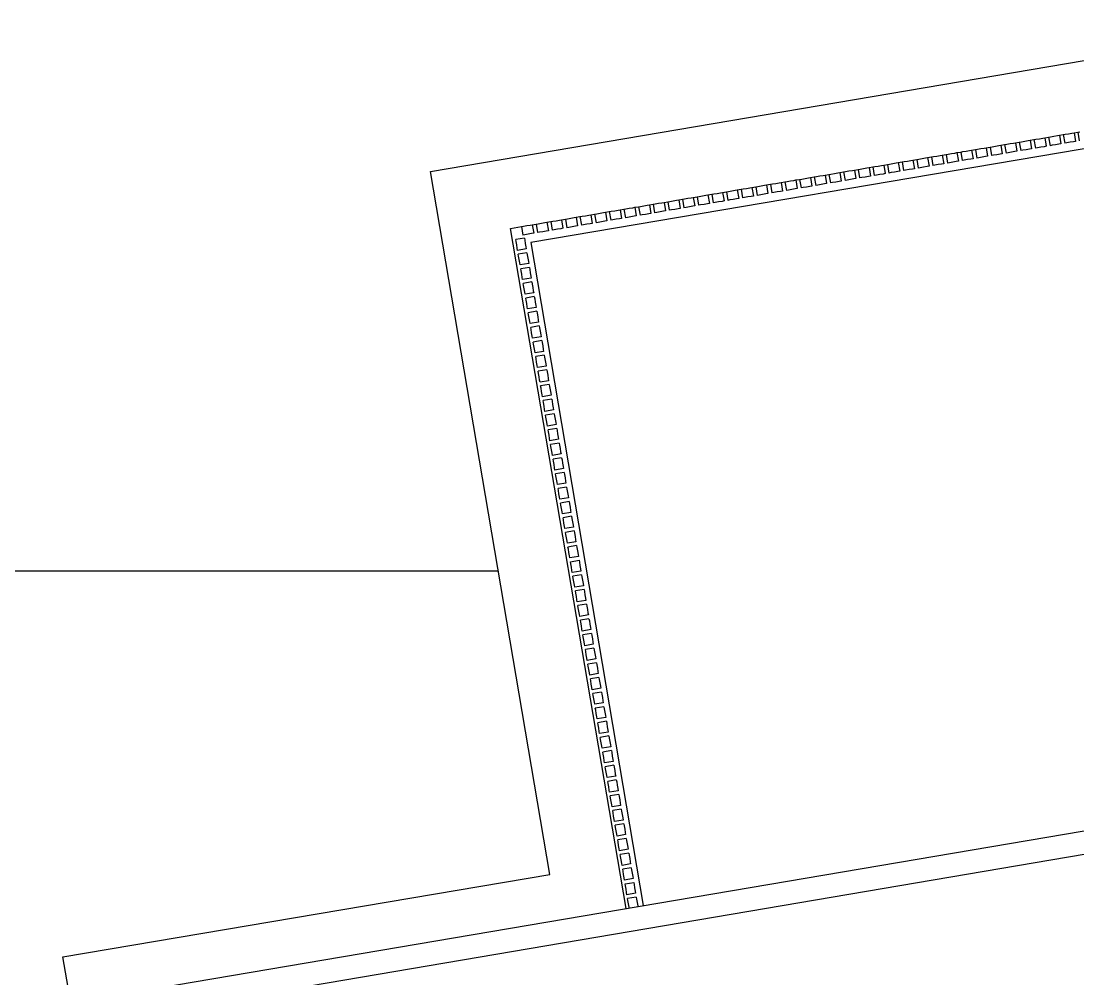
# Model space of a CAD drawing. Header units: inches. Extents: x -6210 to 141093, y -2740 to 21225.
# Drawn here: x 98879 to 99426, y 8524 to 9020 of the extents above; entities that cross this region are included whole.
import ezdxf

# ---------------------------------------------------------------- set-up
doc = ezdxf.new("R2010")
doc.units = ezdxf.units.IN
doc.header["$LTSCALE"] = 100
doc.header["$MEASUREMENT"] = 0
doc.layers.add('car area', color=53, linetype='Continuous')

msp = doc.modelspace()

# ---------------------------------------------------------------- linework, layer by layer
at = {"layer": 'car area'}
for p, q in [((99090.90402, 8942.00557), (99549.34975, 9019.8029)), ((99556.87853, 8975.43717), (99142.79843, 8905.1686)), ((99404.33218, 8958.67903), (99406.06978, 8958.9739)), ((99406.06978, 8958.9739), (99407.80738, 8959.26876)), ((99407.80738, 8959.26876), (99408.87345, 8959.44967)), ((99408.87345, 8959.44967), (99410.84526, 8959.78429)), ((99408.87345, 8959.44967), (99409.62633, 8955.0131)), ((99410.84526, 8959.78429), (99411.91133, 8959.9652)), ((99410.84526, 8959.78429), (99411.59814, 8955.34771)), ((99411.91133, 8959.9652), (99413.64893, 8960.26006)), ((99413.64893, 8960.26006), (99415.38653, 8960.55493)), ((99415.38653, 8960.55493), (99416.4526, 8960.73584)), ((99416.4526, 8960.73584), (99418.42441, 8961.07045)), ((99416.4526, 8960.73584), (99417.20547, 8956.29927)), ((99418.42441, 8961.07045), (99419.49047, 8961.25136)), ((99418.42441, 8961.07045), (99419.17728, 8956.63388)), ((99419.49047, 8961.25136), (99421.22807, 8961.54623)), ((99421.22807, 8961.54623), (99422.96567, 8961.8411)), ((99422.96567, 8961.8411), (99424.03174, 8962.02201)), ((99424.03174, 8962.02201), (99426.00355, 8962.35662)), ((99424.03174, 8962.02201), (99424.78462, 8957.58543)), ((99426.00355, 8962.35662), (99427.06962, 8962.53753)), ((99426.00355, 8962.35662), (99426.75643, 8957.92005)), ((99370.97773, 8953.01885), (99372.94954, 8953.35346)), ((99372.94954, 8953.35346), (99374.01561, 8953.53437)), ((99372.94954, 8953.35346), (99373.70242, 8948.91688)), ((99374.01561, 8953.53437), (99375.75321, 8953.82923)), ((99375.75321, 8953.82923), (99377.49081, 8954.1241)), ((99377.49081, 8954.1241), (99378.55687, 8954.30501)), ((99378.55687, 8954.30501), (99380.52868, 8954.63962)), ((99378.55687, 8954.30501), (99379.30975, 8949.86844)), ((99380.52868, 8954.63962), (99381.59475, 8954.82053)), ((99380.52868, 8954.63962), (99381.28156, 8950.20305)), ((99381.59475, 8954.82053), (99383.33235, 8955.1154)), ((99383.33235, 8955.1154), (99385.06995, 8955.41027)), ((99385.06995, 8955.41027), (99386.13602, 8955.59118)), ((99386.13602, 8955.59118), (99388.10783, 8955.92579)), ((99386.13602, 8955.59118), (99386.8889, 8951.1546)), ((99388.10783, 8955.92579), (99389.1739, 8956.1067)), ((99388.10783, 8955.92579), (99388.86071, 8951.48922)), ((99389.1739, 8956.1067), (99390.9115, 8956.40157)), ((99390.9115, 8956.40157), (99392.6491, 8956.69643)), ((99392.6491, 8956.69643), (99393.71516, 8956.87734)), ((99393.71516, 8956.87734), (99395.68697, 8957.21195)), ((99393.71516, 8956.87734), (99394.46804, 8952.44077)), ((99395.68697, 8957.21195), (99396.75304, 8957.39286)), ((99395.68697, 8957.21195), (99396.43985, 8952.77538)), ((99396.75304, 8957.39286), (99398.49064, 8957.68773)), ((99398.49064, 8957.68773), (99400.22824, 8957.9826)), ((99400.98112, 8953.54603), (99399.24352, 8953.25116)), ((99400.22824, 8957.9826), (99401.29431, 8958.16351)), ((99402.04719, 8953.72694), (99400.98112, 8953.54603)), ((99401.29431, 8958.16351), (99403.26612, 8958.49812)), ((99401.29431, 8958.16351), (99402.04719, 8953.72694)), ((99403.26612, 8958.49812), (99404.33218, 8958.67903)), ((99403.26612, 8958.49812), (99404.019, 8954.06155)), ((99405.08506, 8954.24246), (99404.019, 8954.06155)), ((99406.82266, 8954.53732), (99405.08506, 8954.24246)), ((99408.56026, 8954.83219), (99406.82266, 8954.53732)), ((99409.62633, 8955.0131), (99408.56026, 8954.83219)), ((99412.66421, 8955.52862), (99411.59814, 8955.34771)), ((99414.40181, 8955.82349), (99412.66421, 8955.52862)), ((99416.13941, 8956.11836), (99414.40181, 8955.82349)), ((99417.20547, 8956.29927), (99416.13941, 8956.11836)), ((99420.24335, 8956.81479), (99419.17728, 8956.63388)), ((99421.98095, 8957.10966), (99420.24335, 8956.81479)), ((99423.71855, 8957.40452), (99421.98095, 8957.10966)), ((99424.78462, 8957.58543), (99423.71855, 8957.40452)), ((99339.59508, 8947.69327), (99340.66115, 8947.87418)), ((99340.66115, 8947.87418), (99342.63296, 8948.20879)), ((99340.66115, 8947.87418), (99341.41403, 8943.43761)), ((99342.63296, 8948.20879), (99343.69903, 8948.3897)), ((99342.63296, 8948.20879), (99343.38584, 8943.77222)), ((99343.69903, 8948.3897), (99345.43663, 8948.68457)), ((99345.43663, 8948.68457), (99347.17423, 8948.97944)), ((99347.17423, 8948.97944), (99348.24029, 8949.16035)), ((99348.24029, 8949.16035), (99350.2121, 8949.49496)), ((99348.24029, 8949.16035), (99348.99317, 8944.72378)), ((99350.2121, 8949.49496), (99351.27817, 8949.67587)), ((99350.2121, 8949.49496), (99350.96498, 8945.05839)), ((99351.27817, 8949.67587), (99353.01577, 8949.97074)), ((99353.01577, 8949.97074), (99354.75337, 8950.2656)), ((99354.75337, 8950.2656), (99355.81944, 8950.44651)), ((99355.81944, 8950.44651), (99357.79125, 8950.78113)), ((99355.81944, 8950.44651), (99356.57232, 8946.00994)), ((99357.79125, 8950.78113), (99358.85732, 8950.96204)), ((99357.79125, 8950.78113), (99358.54413, 8946.34455)), ((99358.85732, 8950.96204), (99360.59492, 8951.2569)), ((99360.59492, 8951.2569), (99362.33252, 8951.55177)), ((99362.33252, 8951.55177), (99363.39858, 8951.73268)), ((99363.39858, 8951.73268), (99365.37039, 8952.06729)), ((99363.39858, 8951.73268), (99364.15146, 8947.29611)), ((99365.37039, 8952.06729), (99366.43646, 8952.2482)), ((99365.37039, 8952.06729), (99366.12327, 8947.63072)), ((99366.43646, 8952.2482), (99368.17406, 8952.54307)), ((99368.92694, 8948.1065), (99367.18934, 8947.81163)), ((99368.17406, 8952.54307), (99369.91166, 8952.83794)), ((99370.66454, 8948.40136), (99368.92694, 8948.1065)), ((99369.91166, 8952.83794), (99370.97773, 8953.01885)), ((99371.73061, 8948.58227), (99370.66454, 8948.40136)), ((99370.97773, 8953.01885), (99371.73061, 8948.58227)), ((99374.76848, 8949.09779), (99373.70242, 8948.91688)), ((99376.50608, 8949.39266), (99374.76848, 8949.09779)), ((99378.24368, 8949.68753), (99376.50608, 8949.39266)), ((99379.30975, 8949.86844), (99378.24368, 8949.68753)), ((99382.34763, 8950.38396), (99381.28156, 8950.20305)), ((99384.08523, 8950.67883), (99382.34763, 8950.38396)), ((99385.82283, 8950.97369), (99384.08523, 8950.67883)), ((99386.8889, 8951.1546), (99385.82283, 8950.97369)), ((99389.92677, 8951.67013), (99388.86071, 8951.48922)), ((99391.66437, 8951.96499), (99389.92677, 8951.67013)), ((99393.40197, 8952.25986), (99391.66437, 8951.96499)), ((99394.46804, 8952.44077), (99393.40197, 8952.25986)), ((99397.50592, 8952.95629), (99396.43985, 8952.77538)), ((99399.24352, 8953.25116), (99397.50592, 8952.95629)), ((99307.5409, 8942.25374), (99309.2785, 8942.54861)), ((99309.2785, 8942.54861), (99310.34457, 8942.72952)), ((99310.34457, 8942.72952), (99312.31638, 8943.06413)), ((99310.34457, 8942.72952), (99311.09745, 8938.29295)), ((99312.31638, 8943.06413), (99313.38245, 8943.24504)), ((99312.31638, 8943.06413), (99313.06926, 8938.62756)), ((99313.38245, 8943.24504), (99315.12005, 8943.53991)), ((99315.12005, 8943.53991), (99316.85765, 8943.83478)), ((99316.85765, 8943.83478), (99317.92372, 8944.01568)), ((99317.92372, 8944.01568), (99319.89553, 8944.3503)), ((99317.92372, 8944.01568), (99318.67659, 8939.57911)), ((99319.89553, 8944.3503), (99320.96159, 8944.53121)), ((99319.89553, 8944.3503), (99320.6484, 8939.91372)), ((99320.96159, 8944.53121), (99322.69919, 8944.82607)), ((99322.69919, 8944.82607), (99324.43679, 8945.12094)), ((99324.43679, 8945.12094), (99325.50286, 8945.30185)), ((99325.50286, 8945.30185), (99327.47467, 8945.63646)), ((99325.50286, 8945.30185), (99326.25574, 8940.86528)), ((99327.47467, 8945.63646), (99328.54074, 8945.81737)), ((99327.47467, 8945.63646), (99328.22755, 8941.19989)), ((99328.54074, 8945.81737), (99330.27834, 8946.11224)), ((99330.27834, 8946.11224), (99332.01594, 8946.40711)), ((99332.01594, 8946.40711), (99333.08201, 8946.58802)), ((99333.08201, 8946.58802), (99335.05382, 8946.92263)), ((99333.08201, 8946.58802), (99333.83488, 8942.15144)), ((99335.05382, 8946.92263), (99336.11988, 8947.10354)), ((99335.05382, 8946.92263), (99335.80669, 8942.48606)), ((99336.87276, 8942.66697), (99335.80669, 8942.48606)), ((99336.11988, 8947.10354), (99337.85748, 8947.39841)), ((99338.61036, 8942.96183), (99336.87276, 8942.66697)), ((99337.85748, 8947.39841), (99339.59508, 8947.69327)), ((99340.34796, 8943.2567), (99338.61036, 8942.96183)), ((99341.41403, 8943.43761), (99340.34796, 8943.2567)), ((99344.45191, 8943.95313), (99343.38584, 8943.77222)), ((99346.18951, 8944.248), (99344.45191, 8943.95313)), ((99347.9271, 8944.54287), (99346.18951, 8944.248)), ((99348.99317, 8944.72378), (99347.9271, 8944.54287)), ((99352.03105, 8945.2393), (99350.96498, 8945.05839)), ((99353.76865, 8945.53416), (99352.03105, 8945.2393)), ((99355.50625, 8945.82903), (99353.76865, 8945.53416)), ((99356.57232, 8946.00994), (99355.50625, 8945.82903)), ((99359.61019, 8946.52546), (99358.54413, 8946.34455)), ((99361.34779, 8946.82033), (99359.61019, 8946.52546)), ((99363.08539, 8947.1152), (99361.34779, 8946.82033)), ((99364.15146, 8947.29611), (99363.08539, 8947.1152)), ((99367.18934, 8947.81163), (99366.12327, 8947.63072)), ((99152.63998, 8578.20663), (99090.90402, 8942.00557)), ((99275.48673, 8936.81421), (99277.22433, 8937.10908)), ((99277.22433, 8937.10908), (99278.96193, 8937.40395)), ((99278.96193, 8937.40395), (99280.02799, 8937.58486)), ((99280.02799, 8937.58486), (99281.9998, 8937.91947)), ((99280.02799, 8937.58486), (99280.78087, 8933.14828)), ((99281.9998, 8937.91947), (99283.06587, 8938.10038)), ((99281.9998, 8937.91947), (99282.75268, 8933.4829)), ((99283.06587, 8938.10038), (99284.80347, 8938.39525)), ((99284.80347, 8938.39525), (99286.54107, 8938.69011)), ((99286.54107, 8938.69011), (99287.60714, 8938.87102)), ((99287.60714, 8938.87102), (99289.57895, 8939.20563)), ((99287.60714, 8938.87102), (99288.36002, 8934.43445)), ((99289.57895, 8939.20563), (99290.64501, 8939.38654)), ((99289.57895, 8939.20563), (99290.33183, 8934.76906)), ((99290.64501, 8939.38654), (99292.38261, 8939.68141)), ((99292.38261, 8939.68141), (99294.12021, 8939.97628)), ((99294.12021, 8939.97628), (99295.18628, 8940.15719)), ((99295.18628, 8940.15719), (99297.15809, 8940.4918)), ((99295.18628, 8940.15719), (99295.93916, 8935.72062)), ((99297.15809, 8940.4918), (99298.22416, 8940.67271)), ((99297.15809, 8940.4918), (99297.91097, 8936.05523)), ((99298.22416, 8940.67271), (99299.96176, 8940.96758)), ((99299.96176, 8940.96758), (99301.69936, 8941.26244)), ((99301.69936, 8941.26244), (99302.76543, 8941.44335)), ((99303.5183, 8937.00678), (99302.45224, 8936.82587)), ((99302.76543, 8941.44335), (99304.73724, 8941.77797)), ((99302.76543, 8941.44335), (99303.5183, 8937.00678)), ((99304.73724, 8941.77797), (99305.8033, 8941.95888)), ((99304.73724, 8941.77797), (99305.49011, 8937.34139)), ((99306.55618, 8937.5223), (99305.49011, 8937.34139)), ((99305.8033, 8941.95888), (99307.5409, 8942.25374)), ((99308.29378, 8937.81717), (99306.55618, 8937.5223)), ((99310.03138, 8938.11204), (99308.29378, 8937.81717)), ((99311.09745, 8938.29295), (99310.03138, 8938.11204)), ((99314.13533, 8938.80847), (99313.06926, 8938.62756)), ((99315.87293, 8939.10334), (99314.13533, 8938.80847)), ((99317.61053, 8939.3982), (99315.87293, 8939.10334)), ((99318.67659, 8939.57911), (99317.61053, 8939.3982)), ((99321.71447, 8940.09463), (99320.6484, 8939.91372)), ((99323.45207, 8940.3895), (99321.71447, 8940.09463)), ((99325.18967, 8940.68437), (99323.45207, 8940.3895)), ((99326.25574, 8940.86528), (99325.18967, 8940.68437)), ((99329.29362, 8941.3808), (99328.22755, 8941.19989)), ((99331.03122, 8941.67567), (99329.29362, 8941.3808)), ((99332.76882, 8941.97053), (99331.03122, 8941.67567)), ((99333.83488, 8942.15144), (99332.76882, 8941.97053)), ((99242.13227, 8931.15403), (99244.10408, 8931.48864)), ((99244.10408, 8931.48864), (99245.17015, 8931.66955)), ((99244.10408, 8931.48864), (99244.85696, 8927.05207)), ((99245.17015, 8931.66955), (99246.90775, 8931.96442)), ((99246.90775, 8931.96442), (99248.64535, 8932.25928)), ((99248.64535, 8932.25928), (99249.71141, 8932.44019)), ((99249.71141, 8932.44019), (99251.68322, 8932.77481)), ((99249.71141, 8932.44019), (99250.46429, 8928.00362)), ((99251.68322, 8932.77481), (99252.74929, 8932.95571)), ((99251.68322, 8932.77481), (99252.4361, 8928.33823)), ((99252.74929, 8932.95571), (99254.48689, 8933.25058)), ((99254.48689, 8933.25058), (99256.22449, 8933.54545)), ((99256.22449, 8933.54545), (99257.29056, 8933.72636)), ((99257.29056, 8933.72636), (99259.26237, 8934.06097)), ((99257.29056, 8933.72636), (99258.04344, 8929.28979)), ((99259.26237, 8934.06097), (99260.32844, 8934.24188)), ((99259.26237, 8934.06097), (99260.01525, 8929.6244)), ((99260.32844, 8934.24188), (99262.06604, 8934.53675)), ((99262.06604, 8934.53675), (99263.80364, 8934.83162)), ((99263.80364, 8934.83162), (99264.8697, 8935.01252)), ((99264.8697, 8935.01252), (99266.84151, 8935.34714)), ((99264.8697, 8935.01252), (99265.62258, 8930.57595)), ((99266.84151, 8935.34714), (99267.90758, 8935.52805)), ((99266.84151, 8935.34714), (99267.59439, 8930.91056)), ((99267.90758, 8935.52805), (99269.64518, 8935.82291)), ((99269.64518, 8935.82291), (99271.38278, 8936.11778)), ((99272.13566, 8931.68121), (99270.39806, 8931.38634)), ((99271.38278, 8936.11778), (99272.44885, 8936.29869)), ((99273.20173, 8931.86212), (99272.13566, 8931.68121)), ((99272.44885, 8936.29869), (99274.42066, 8936.6333)), ((99272.44885, 8936.29869), (99273.20173, 8931.86212)), ((99274.42066, 8936.6333), (99275.48673, 8936.81421)), ((99274.42066, 8936.6333), (99275.17354, 8932.19673)), ((99276.2396, 8932.37764), (99275.17354, 8932.19673)), ((99277.9772, 8932.67251), (99276.2396, 8932.37764)), ((99279.7148, 8932.96737), (99277.9772, 8932.67251)), ((99280.78087, 8933.14828), (99279.7148, 8932.96737)), ((99283.81875, 8933.66381), (99282.75268, 8933.4829)), ((99285.55635, 8933.95867), (99283.81875, 8933.66381)), ((99287.29395, 8934.25354), (99285.55635, 8933.95867)), ((99288.36002, 8934.43445), (99287.29395, 8934.25354)), ((99291.39789, 8934.94997), (99290.33183, 8934.76906)), ((99293.13549, 8935.24484), (99291.39789, 8934.94997)), ((99294.87309, 8935.53971), (99293.13549, 8935.24484)), ((99295.93916, 8935.72062), (99294.87309, 8935.53971)), ((99298.97704, 8936.23614), (99297.91097, 8936.05523)), ((99300.71464, 8936.531), (99298.97704, 8936.23614)), ((99302.45224, 8936.82587), (99300.71464, 8936.531)), ((99210.74962, 8925.82846), (99211.81569, 8926.00936)), ((99211.81569, 8926.00936), (99213.7875, 8926.34398)), ((99211.81569, 8926.00936), (99212.56857, 8921.57279)), ((99213.7875, 8926.34398), (99214.85357, 8926.52489)), ((99213.7875, 8926.34398), (99214.54038, 8921.9074)), ((99214.85357, 8926.52489), (99216.59117, 8926.81975)), ((99216.59117, 8926.81975), (99218.32877, 8927.11462)), ((99218.32877, 8927.11462), (99219.39484, 8927.29553)), ((99219.39484, 8927.29553), (99221.36665, 8927.63014)), ((99219.39484, 8927.29553), (99220.14771, 8922.85896)), ((99221.36665, 8927.63014), (99222.43271, 8927.81105)), ((99221.36665, 8927.63014), (99222.11952, 8923.19357)), ((99222.43271, 8927.81105), (99224.17031, 8928.10592)), ((99224.17031, 8928.10592), (99225.90791, 8928.40079)), ((99225.90791, 8928.40079), (99226.97398, 8928.5817)), ((99226.97398, 8928.5817), (99228.94579, 8928.91631)), ((99226.97398, 8928.5817), (99227.72686, 8924.14512)), ((99228.94579, 8928.91631), (99230.01186, 8929.09722)), ((99228.94579, 8928.91631), (99229.69867, 8924.47974)), ((99230.01186, 8929.09722), (99231.74946, 8929.39209)), ((99231.74946, 8929.39209), (99233.48706, 8929.68695)), ((99233.48706, 8929.68695), (99234.55312, 8929.86786)), ((99234.55312, 8929.86786), (99236.52493, 8930.20247)), ((99234.55312, 8929.86786), (99235.306, 8925.43129)), ((99236.52493, 8930.20247), (99237.591, 8930.38338)), ((99236.52493, 8930.20247), (99237.27781, 8925.7659)), ((99238.34388, 8925.94681), (99237.27781, 8925.7659)), ((99237.591, 8930.38338), (99239.3286, 8930.67825)), ((99240.08148, 8926.24168), (99238.34388, 8925.94681)), ((99239.3286, 8930.67825), (99241.0662, 8930.97312)), ((99241.81908, 8926.53655), (99240.08148, 8926.24168)), ((99241.0662, 8930.97312), (99242.13227, 8931.15403)), ((99242.88515, 8926.71746), (99241.81908, 8926.53655)), ((99242.13227, 8931.15403), (99242.88515, 8926.71746)), ((99245.92302, 8927.23298), (99244.85696, 8927.05207)), ((99247.66062, 8927.52784), (99245.92302, 8927.23298)), ((99249.39822, 8927.82271), (99247.66062, 8927.52784)), ((99250.46429, 8928.00362), (99249.39822, 8927.82271)), ((99253.50217, 8928.51914), (99252.4361, 8928.33823)), ((99255.23977, 8928.81401), (99253.50217, 8928.51914)), ((99256.97737, 8929.10888), (99255.23977, 8928.81401)), ((99258.04344, 8929.28979), (99256.97737, 8929.10888)), ((99261.08131, 8929.80531), (99260.01525, 8929.6244)), ((99262.81891, 8930.10018), (99261.08131, 8929.80531)), ((99264.55651, 8930.39504), (99262.81891, 8930.10018)), ((99265.62258, 8930.57595), (99264.55651, 8930.39504)), ((99268.66046, 8931.09147), (99267.59439, 8930.91056)), ((99270.39806, 8931.38634), (99268.66046, 8931.09147)), ((99178.69544, 8920.38892), (99180.43304, 8920.68379)), ((99180.43304, 8920.68379), (99181.49911, 8920.8647)), ((99181.49911, 8920.8647), (99183.47092, 8921.19931)), ((99181.49911, 8920.8647), (99182.25199, 8916.42813)), ((99183.47092, 8921.19931), (99184.53699, 8921.38022)), ((99183.47092, 8921.19931), (99184.2238, 8916.76274)), ((99184.53699, 8921.38022), (99186.27459, 8921.67509)), ((99186.27459, 8921.67509), (99188.01219, 8921.96996)), ((99188.01219, 8921.96996), (99189.07826, 8922.15087)), ((99189.07826, 8922.15087), (99191.05007, 8922.48548)), ((99189.07826, 8922.15087), (99189.83113, 8917.71429)), ((99191.05007, 8922.48548), (99192.11613, 8922.66639)), ((99191.05007, 8922.48548), (99191.80294, 8918.04891)), ((99192.11613, 8922.66639), (99193.85373, 8922.96126)), ((99193.85373, 8922.96126), (99195.59133, 8923.25612)), ((99195.59133, 8923.25612), (99196.6574, 8923.43703)), ((99196.6574, 8923.43703), (99198.62921, 8923.77165)), ((99196.6574, 8923.43703), (99197.41028, 8919.00046)), ((99198.62921, 8923.77165), (99199.69528, 8923.95255)), ((99198.62921, 8923.77165), (99199.38209, 8919.33507)), ((99199.69528, 8923.95255), (99201.43288, 8924.24742)), ((99201.43288, 8924.24742), (99203.17048, 8924.54229)), ((99203.17048, 8924.54229), (99204.23655, 8924.7232)), ((99204.23655, 8924.7232), (99206.20836, 8925.05781)), ((99204.23655, 8924.7232), (99204.98942, 8920.28663)), ((99206.20836, 8925.05781), (99207.27442, 8925.23872)), ((99206.20836, 8925.05781), (99206.96123, 8920.62124)), ((99208.0273, 8920.80215), (99206.96123, 8920.62124)), ((99207.27442, 8925.23872), (99209.01202, 8925.53359)), ((99209.7649, 8921.09702), (99208.0273, 8920.80215)), ((99209.01202, 8925.53359), (99210.74962, 8925.82846)), ((99211.5025, 8921.39188), (99209.7649, 8921.09702)), ((99212.56857, 8921.57279), (99211.5025, 8921.39188)), ((99215.60645, 8922.08831), (99214.54038, 8921.9074)), ((99217.34405, 8922.38318), (99215.60645, 8922.08831)), ((99219.08165, 8922.67805), (99217.34405, 8922.38318)), ((99220.14771, 8922.85896), (99219.08165, 8922.67805)), ((99223.18559, 8923.37448), (99222.11952, 8923.19357)), ((99224.92319, 8923.66935), (99223.18559, 8923.37448)), ((99226.66079, 8923.96421), (99224.92319, 8923.66935)), ((99227.72686, 8924.14512), (99226.66079, 8923.96421)), ((99230.76474, 8924.66065), (99229.69867, 8924.47974)), ((99232.50234, 8924.95551), (99230.76474, 8924.66065)), ((99234.23993, 8925.25038), (99232.50234, 8924.95551)), ((99235.306, 8925.43129), (99234.23993, 8925.25038)), ((99146.64127, 8914.94939), (99148.37887, 8915.24426)), ((99148.37887, 8915.24426), (99150.11647, 8915.53913)), ((99150.11647, 8915.53913), (99151.18253, 8915.72004)), ((99151.18253, 8915.72004), (99153.15434, 8916.05465)), ((99151.18253, 8915.72004), (99151.93541, 8911.28347)), ((99153.15434, 8916.05465), (99154.22041, 8916.23556)), ((99153.15434, 8916.05465), (99153.90722, 8911.61808)), ((99154.22041, 8916.23556), (99155.95801, 8916.53043)), ((99155.95801, 8916.53043), (99157.69561, 8916.82529)), ((99157.69561, 8916.82529), (99158.76168, 8917.0062)), ((99158.76168, 8917.0062), (99160.73349, 8917.34082)), ((99158.76168, 8917.0062), (99159.51456, 8912.56963)), ((99160.73349, 8917.34082), (99161.79956, 8917.52173)), ((99160.73349, 8917.34082), (99161.48637, 8912.90424)), ((99161.79956, 8917.52173), (99163.53716, 8917.81659)), ((99163.53716, 8917.81659), (99165.27476, 8918.11146)), ((99165.27476, 8918.11146), (99166.34082, 8918.29237)), ((99166.34082, 8918.29237), (99168.31263, 8918.62698)), ((99166.34082, 8918.29237), (99167.0937, 8913.8558)), ((99168.31263, 8918.62698), (99169.3787, 8918.80789)), ((99168.31263, 8918.62698), (99169.06551, 8914.19041)), ((99169.3787, 8918.80789), (99171.1163, 8919.10276)), ((99171.1163, 8919.10276), (99172.8539, 8919.39763)), ((99172.8539, 8919.39763), (99173.91997, 8919.57854)), ((99174.67285, 8915.14196), (99173.60678, 8914.96105)), ((99173.91997, 8919.57854), (99175.89178, 8919.91315)), ((99173.91997, 8919.57854), (99174.67285, 8915.14196)), ((99175.89178, 8919.91315), (99176.95784, 8920.09406)), ((99175.89178, 8919.91315), (99176.64466, 8915.47658)), ((99177.71072, 8915.65749), (99176.64466, 8915.47658)), ((99176.95784, 8920.09406), (99178.69544, 8920.38892)), ((99179.44832, 8915.95235), (99177.71072, 8915.65749)), ((99181.18592, 8916.24722), (99179.44832, 8915.95235)), ((99182.25199, 8916.42813), (99181.18592, 8916.24722)), ((99185.28987, 8916.94365), (99184.2238, 8916.76274)), ((99187.02747, 8917.23852), (99185.28987, 8916.94365)), ((99188.76507, 8917.53339), (99187.02747, 8917.23852)), ((99189.83113, 8917.71429), (99188.76507, 8917.53339)), ((99192.86901, 8918.22982), (99191.80294, 8918.04891)), ((99194.60661, 8918.52468), (99192.86901, 8918.22982)), ((99196.34421, 8918.81955), (99194.60661, 8918.52468)), ((99197.41028, 8919.00046), (99196.34421, 8918.81955)), ((99200.44816, 8919.51598), (99199.38209, 8919.33507)), ((99202.18576, 8919.81085), (99200.44816, 8919.51598)), ((99203.92336, 8920.10572), (99202.18576, 8919.81085)), ((99204.98942, 8920.28663), (99203.92336, 8920.10572)), ((99132.41953, 8912.53599), (99137.99605, 8913.48232)), ((99192.14781, 8560.56791), (99132.41953, 8912.53599)), ((99137.99605, 8913.48232), (99139.06212, 8913.66323)), ((99137.99605, 8913.48232), (99138.74893, 8909.04575)), ((99139.06212, 8913.66323), (99140.79972, 8913.9581)), ((99140.79972, 8913.9581), (99142.53732, 8914.25296)), ((99143.2902, 8909.81639), (99141.5526, 8909.52152)), ((99142.53732, 8914.25296), (99143.60339, 8914.43387)), ((99144.35627, 8909.9973), (99143.2902, 8909.81639)), ((99143.60339, 8914.43387), (99145.5752, 8914.76849)), ((99143.60339, 8914.43387), (99144.35627, 8909.9973)), ((99145.5752, 8914.76849), (99146.64127, 8914.94939)), ((99145.5752, 8914.76849), (99146.32808, 8910.33191)), ((99147.39414, 8910.51282), (99146.32808, 8910.33191)), ((99149.13174, 8910.80769), (99147.39414, 8910.51282)), ((99150.86934, 8911.10256), (99149.13174, 8910.80769)), ((99151.93541, 8911.28347), (99150.86934, 8911.10256)), ((99154.97329, 8911.79899), (99153.90722, 8911.61808)), ((99156.71089, 8912.09386), (99154.97329, 8911.79899)), ((99158.44849, 8912.38872), (99156.71089, 8912.09386)), ((99159.51456, 8912.56963), (99158.44849, 8912.38872)), ((99162.55243, 8913.08515), (99161.48637, 8912.90424)), ((99164.29003, 8913.38002), (99162.55243, 8913.08515)), ((99166.02763, 8913.67489), (99164.29003, 8913.38002)), ((99167.0937, 8913.8558), (99166.02763, 8913.67489)), ((99170.13158, 8914.37132), (99169.06551, 8914.19041)), ((99171.86918, 8914.66619), (99170.13158, 8914.37132)), ((99173.60678, 8914.96105), (99171.86918, 8914.66619)), ((99139.53757, 8907.53959), (99135.101, 8906.78671)), ((99135.28191, 8905.72064), (99135.101, 8906.78671)), ((99135.57678, 8903.98304), (99135.28191, 8905.72064)), ((99139.815, 8909.22666), (99138.74893, 8909.04575)), ((99139.53757, 8907.53959), (99139.71848, 8906.47352)), ((99139.71848, 8906.47352), (99140.01335, 8904.73592)), ((99141.5526, 8909.52152), (99139.815, 8909.22666)), ((99140.01335, 8904.73592), (99140.30822, 8902.99832)), ((99142.79843, 8905.1686), (99201.02096, 8562.07367)), ((99135.87164, 8902.24544), (99135.57678, 8903.98304)), ((99136.05255, 8901.17938), (99135.87164, 8902.24544)), ((99140.48912, 8901.93225), (99136.05255, 8901.17938)), ((99140.82374, 8899.96044), (99136.38716, 8899.20757)), ((99136.56807, 8898.1415), (99136.38716, 8899.20757)), ((99140.30822, 8902.99832), (99140.48912, 8901.93225)), ((99140.82374, 8899.96044), (99141.00465, 8898.89438)), ((99141.00465, 8898.89438), (99141.29951, 8897.15678)), ((99136.86294, 8896.4039), (99136.56807, 8898.1415)), ((99137.15781, 8894.6663), (99136.86294, 8896.4039)), ((99137.33872, 8893.60023), (99137.15781, 8894.6663)), ((99141.77529, 8894.35311), (99137.33872, 8893.60023)), ((99141.29951, 8897.15678), (99141.59438, 8895.41918)), ((99141.59438, 8895.41918), (99141.77529, 8894.35311)), ((99142.1099, 8892.3813), (99137.67333, 8891.62842)), ((99137.85424, 8890.56235), (99137.67333, 8891.62842)), ((99138.14911, 8888.82475), (99137.85424, 8890.56235)), ((99138.44397, 8887.08715), (99138.14911, 8888.82475)), ((99142.1099, 8892.3813), (99142.29081, 8891.31523)), ((99142.29081, 8891.31523), (99142.58568, 8889.57763)), ((99142.58568, 8889.57763), (99142.88055, 8887.84003)), ((99142.88055, 8887.84003), (99143.06146, 8886.77396)), ((99138.62488, 8886.02109), (99138.44397, 8887.08715)), ((99143.06146, 8886.77396), (99138.62488, 8886.02109)), ((99143.39607, 8884.80215), (99138.9595, 8884.04928)), ((99139.14041, 8882.98321), (99138.9595, 8884.04928)), ((99139.43527, 8881.24561), (99139.14041, 8882.98321)), ((99143.39607, 8884.80215), (99143.57698, 8883.73609)), ((99143.57698, 8883.73609), (99143.87185, 8881.99849)), ((99139.73014, 8879.50801), (99139.43527, 8881.24561)), ((99139.91105, 8878.44194), (99139.73014, 8879.50801)), ((99144.34762, 8879.19482), (99139.91105, 8878.44194)), ((99144.68223, 8877.22301), (99140.24566, 8876.47013)), ((99143.87185, 8881.99849), (99144.16671, 8880.26089)), ((99144.16671, 8880.26089), (99144.34762, 8879.19482)), ((99144.68223, 8877.22301), (99144.86314, 8876.15694)), ((99140.42657, 8875.40406), (99140.24566, 8876.47013)), ((99140.72144, 8873.66646), (99140.42657, 8875.40406)), ((99141.01631, 8871.92886), (99140.72144, 8873.66646)), ((99141.19722, 8870.8628), (99141.01631, 8871.92886)), ((99145.63379, 8871.61567), (99141.19722, 8870.8628)), ((99144.86314, 8876.15694), (99145.15801, 8874.41934)), ((99145.15801, 8874.41934), (99145.45288, 8872.68174)), ((99145.45288, 8872.68174), (99145.63379, 8871.61567)), ((99145.9684, 8869.64386), (99141.53183, 8868.89099)), ((99141.71274, 8867.82492), (99141.53183, 8868.89099)), ((99142.0076, 8866.08732), (99141.71274, 8867.82492)), ((99142.30247, 8864.34972), (99142.0076, 8866.08732)), ((99145.9684, 8869.64386), (99146.14931, 8868.5778)), ((99146.14931, 8868.5778), (99146.44418, 8866.8402)), ((99146.44418, 8866.8402), (99146.73904, 8865.1026)), ((99142.48338, 8863.28365), (99142.30247, 8864.34972)), ((99146.91995, 8864.03653), (99142.48338, 8863.28365)), ((99147.25457, 8862.06472), (99142.81799, 8861.31184)), ((99142.9989, 8860.24577), (99142.81799, 8861.31184)), ((99146.73904, 8865.1026), (99146.91995, 8864.03653)), ((99147.25457, 8862.06472), (99147.43548, 8860.99865)), ((99147.43548, 8860.99865), (99147.73034, 8859.26105)), ((99143.29377, 8858.50817), (99142.9989, 8860.24577)), ((99143.58864, 8856.77057), (99143.29377, 8858.50817)), ((99143.76955, 8855.70451), (99143.58864, 8856.77057)), ((99148.20612, 8856.45738), (99143.76955, 8855.70451)), ((99147.73034, 8859.26105), (99148.02521, 8857.52345)), ((99148.02521, 8857.52345), (99148.20612, 8856.45738)), ((99148.54073, 8854.48557), (99144.10416, 8853.7327)), ((99144.28507, 8852.66663), (99144.10416, 8853.7327)), ((99144.57994, 8850.92903), (99144.28507, 8852.66663)), ((99144.8748, 8849.19143), (99144.57994, 8850.92903)), ((99148.54073, 8854.48557), (99148.72164, 8853.41951)), ((99148.72164, 8853.41951), (99149.01651, 8851.68191)), ((99149.01651, 8851.68191), (99149.31138, 8849.94431)), ((99149.31138, 8849.94431), (99149.49228, 8848.87824)), ((99145.05571, 8848.12536), (99144.8748, 8849.19143)), ((99149.49228, 8848.87824), (99145.05571, 8848.12536)), ((99149.8269, 8846.90643), (99145.39032, 8846.15355)), ((99145.57123, 8845.08748), (99145.39032, 8846.15355)), ((99145.8661, 8843.34988), (99145.57123, 8845.08748)), ((99149.8269, 8846.90643), (99150.00781, 8845.84036)), ((99150.00781, 8845.84036), (99150.30267, 8844.10276)), ((99150.30267, 8844.10276), (99150.59754, 8842.36516)), ((99146.16097, 8841.61229), (99145.8661, 8843.34988)), ((99146.34188, 8840.54622), (99146.16097, 8841.61229)), ((99150.77845, 8841.2991), (99146.34188, 8840.54622)), ((99151.11306, 8839.32729), (99146.67649, 8838.57441)), ((99146.8574, 8837.50834), (99146.67649, 8838.57441)), ((99150.59754, 8842.36516), (99150.77845, 8841.2991)), ((99151.11306, 8839.32729), (99151.29397, 8838.26122)), ((99147.15227, 8835.77074), (99146.8574, 8837.50834)), ((99147.44713, 8834.03314), (99147.15227, 8835.77074)), ((99147.62804, 8832.96707), (99147.44713, 8834.03314)), ((99152.06462, 8833.71995), (99147.62804, 8832.96707)), ((99151.29397, 8838.26122), (99151.58884, 8836.52362)), ((99151.58884, 8836.52362), (99151.88371, 8834.78602)), ((99151.88371, 8834.78602), (99152.06462, 8833.71995)), ((99152.39923, 8831.74814), (99147.96266, 8830.99526)), ((99148.14357, 8829.9292), (99147.96266, 8830.99526)), ((99148.43843, 8828.1916), (99148.14357, 8829.9292)), ((99148.7333, 8826.454), (99148.43843, 8828.1916)), ((99152.39923, 8831.74814), (99152.58014, 8830.68207)), ((99152.58014, 8830.68207), (99152.87501, 8828.94447)), ((99152.87501, 8828.94447), (99153.16987, 8827.20687)), ((99148.91421, 8825.38793), (99148.7333, 8826.454)), ((99153.35078, 8826.14081), (99148.91421, 8825.38793)), ((99153.68539, 8824.169), (99149.24882, 8823.41612)), ((99149.42973, 8822.35005), (99149.24882, 8823.41612)), ((99149.7246, 8820.61245), (99149.42973, 8822.35005)), ((99153.16987, 8827.20687), (99153.35078, 8826.14081)), ((99153.68539, 8824.169), (99153.8663, 8823.10293)), ((99153.8663, 8823.10293), (99154.16117, 8821.36533)), ((99150.01947, 8818.87485), (99149.7246, 8820.61245)), ((99150.20038, 8817.80878), (99150.01947, 8818.87485)), ((99154.63695, 8818.56166), (99150.20038, 8817.80878)), ((99154.97156, 8816.58985), (99150.53499, 8815.83697)), ((99154.16117, 8821.36533), (99154.45604, 8819.62773)), ((99154.45604, 8819.62773), (99154.63695, 8818.56166)), ((99154.97156, 8816.58985), (99155.15247, 8815.52378)), ((99150.7159, 8814.77091), (99150.53499, 8815.83697)), ((99151.01076, 8813.03331), (99150.7159, 8814.77091)), ((99151.30563, 8811.29571), (99151.01076, 8813.03331)), ((99151.48654, 8810.22964), (99151.30563, 8811.29571)), ((99155.15247, 8815.52378), (99155.44734, 8813.78618)), ((99155.44734, 8813.78618), (99155.7422, 8812.04858)), ((99155.7422, 8812.04858), (99155.92311, 8810.98252)), ((99155.92311, 8810.98252), (99151.48654, 8810.22964)), ((99156.25773, 8809.01071), (99151.82115, 8808.25783)), ((99152.00206, 8807.19176), (99151.82115, 8808.25783)), ((99152.29693, 8805.45416), (99152.00206, 8807.19176)), ((99156.25773, 8809.01071), (99156.43864, 8807.94464)), ((99156.43864, 8807.94464), (99156.7335, 8806.20704)), ((99156.7335, 8806.20704), (99157.02837, 8804.46944)), ((99152.5918, 8803.71656), (99152.29693, 8805.45416)), ((99152.77271, 8802.65049), (99152.5918, 8803.71656)), ((99157.20928, 8803.40337), (99152.77271, 8802.65049)), ((99157.54389, 8801.43156), (99153.10732, 8800.67868)), ((99153.28823, 8799.61262), (99153.10732, 8800.67868)), ((99157.02837, 8804.46944), (99157.20928, 8803.40337)), ((99157.54389, 8801.43156), (99157.7248, 8800.36549)), ((99157.7248, 8800.36549), (99158.01967, 8798.62789)), ((99153.5831, 8797.87502), (99153.28823, 8799.61262)), ((99153.87796, 8796.13742), (99153.5831, 8797.87502)), ((99154.05887, 8795.07135), (99153.87796, 8796.13742)), ((99158.49545, 8795.82423), (99154.05887, 8795.07135)), ((99158.01967, 8798.62789), (99158.31454, 8796.89029)), ((99158.31454, 8796.89029), (99158.49545, 8795.82423)), ((99158.83006, 8793.85242), (99154.39348, 8793.09954)), ((99154.57439, 8792.03347), (99154.39348, 8793.09954)), ((99154.86926, 8790.29587), (99154.57439, 8792.03347)), ((99155.16413, 8788.55827), (99154.86926, 8790.29587)), ((99158.83006, 8793.85242), (99159.01097, 8792.78635)), ((99159.01097, 8792.78635), (99159.30583, 8791.04875)), ((99159.30583, 8791.04875), (99159.6007, 8789.31115)), ((99159.6007, 8789.31115), (99159.78161, 8788.24508)), ((99155.34504, 8787.4922), (99155.16413, 8788.55827)), ((99159.78161, 8788.24508), (99155.34504, 8787.4922)), ((99160.11622, 8786.27327), (99155.67965, 8785.52039)), ((99155.86056, 8784.45433), (99155.67965, 8785.52039)), ((99156.15543, 8782.71673), (99155.86056, 8784.45433)), ((99160.11622, 8786.27327), (99160.29713, 8785.20721)), ((99160.29713, 8785.20721), (99160.592, 8783.46961)), ((99156.45029, 8780.97913), (99156.15543, 8782.71673)), ((99156.6312, 8779.91306), (99156.45029, 8780.97913)), ((99161.06778, 8780.66594), (99156.6312, 8779.91306)), ((99161.40239, 8778.69413), (99156.96582, 8777.94125)), ((99160.592, 8783.46961), (99160.88687, 8781.73201)), ((99160.88687, 8781.73201), (99161.06778, 8780.66594)), ((99161.40239, 8778.69413), (99161.5833, 8777.62806)), ((99157.14673, 8776.87518), (99156.96582, 8777.94125)), ((99157.44159, 8775.13758), (99157.14673, 8776.87518)), ((99157.73646, 8773.39998), (99157.44159, 8775.13758)), ((99157.91737, 8772.33392), (99157.73646, 8773.39998)), ((99162.35394, 8773.08679), (99157.91737, 8772.33392)), ((99161.5833, 8777.62806), (99161.87817, 8775.89046)), ((99161.87817, 8775.89046), (99162.17303, 8774.15286)), ((99162.17303, 8774.15286), (99162.35394, 8773.08679)), ((99162.68855, 8771.11498), (99158.25198, 8770.36211)), ((99158.43289, 8769.29604), (99158.25198, 8770.36211)), ((99158.72776, 8767.55844), (99158.43289, 8769.29604)), ((99159.02263, 8765.82084), (99158.72776, 8767.55844)), ((99162.68855, 8771.11498), (99162.86946, 8770.04892)), ((99162.86946, 8770.04892), (99163.16433, 8768.31132)), ((99163.16433, 8768.31132), (99163.4592, 8766.57372)), ((99159.20354, 8764.75477), (99159.02263, 8765.82084)), ((99163.64011, 8765.50765), (99159.20354, 8764.75477)), ((99163.97472, 8763.53584), (99159.53815, 8762.78296)), ((99159.71906, 8761.71689), (99159.53815, 8762.78296)), ((99163.4592, 8766.57372), (99163.64011, 8765.50765)), ((99163.97472, 8763.53584), (99164.15563, 8762.46977)), ((99164.15563, 8762.46977), (99164.4505, 8760.73217)), ((99160.01392, 8759.97929), (99159.71906, 8761.71689)), ((99160.30879, 8758.24169), (99160.01392, 8759.97929)), ((99160.4897, 8757.17563), (99160.30879, 8758.24169)), ((99164.92627, 8757.9285), (99160.4897, 8757.17563)), ((99164.4505, 8760.73217), (99164.74536, 8758.99457)), ((99164.74536, 8758.99457), (99164.92627, 8757.9285)), ((99165.26089, 8755.95669), (99160.82431, 8755.20382)), ((99161.00522, 8754.13775), (99160.82431, 8755.20382)), ((99161.30009, 8752.40015), (99161.00522, 8754.13775)), ((99161.59496, 8750.66255), (99161.30009, 8752.40015)), ((99165.26089, 8755.95669), (99165.4418, 8754.89063)), ((99165.4418, 8754.89063), (99165.73666, 8753.15303)), ((99165.73666, 8753.15303), (99166.03153, 8751.41543)), ((99166.03153, 8751.41543), (99166.21244, 8750.34936)), ((99161.77587, 8749.59648), (99161.59496, 8750.66255)), ((99166.21244, 8750.34936), (99161.77587, 8749.59648)), ((99166.54705, 8748.37755), (99162.11048, 8747.62467)), ((99162.29139, 8746.5586), (99162.11048, 8747.62467)), ((99162.58626, 8744.821), (99162.29139, 8746.5586)), ((99166.54705, 8748.37755), (99166.72796, 8747.31148)), ((99166.72796, 8747.31148), (99167.02283, 8745.57388)), ((99167.02283, 8745.57388), (99167.3177, 8743.83628)), ((99162.88112, 8743.0834), (99162.58626, 8744.821)), ((99163.06203, 8742.01734), (99162.88112, 8743.0834)), ((99167.49861, 8742.77021), (99163.06203, 8742.01734)), ((99163.39665, 8740.04553), (99167.83322, 8740.7984)), ((99163.57755, 8738.97946), (99163.39665, 8740.04553)), ((99167.3177, 8743.83628), (99167.49861, 8742.77021)), ((99167.83322, 8740.7984), (99168.01413, 8739.73234)), ((99126.00259, 8735.17603), (98809.93703, 8735.17603)), ((99163.87242, 8737.24186), (99163.57755, 8738.97946)), ((99164.16729, 8735.50426), (99163.87242, 8737.24186)), ((99164.3482, 8734.43819), (99164.16729, 8735.50426)), ((99168.78477, 8735.19107), (99164.3482, 8734.43819)), ((99168.01413, 8739.73234), (99168.30899, 8737.99474)), ((99168.30899, 8737.99474), (99168.60386, 8736.25714)), ((99168.60386, 8736.25714), (99168.78477, 8735.19107)), ((99169.11938, 8733.21926), (99164.68281, 8732.46638)), ((99164.86372, 8731.40031), (99164.68281, 8732.46638)), ((99165.15859, 8729.66271), (99164.86372, 8731.40031)), ((99165.45345, 8727.92512), (99165.15859, 8729.66271)), ((99169.11938, 8733.21926), (99169.30029, 8732.15319)), ((99169.30029, 8732.15319), (99169.59516, 8730.41559)), ((99169.59516, 8730.41559), (99169.89003, 8728.67799)), ((99165.63436, 8726.85905), (99165.45345, 8727.92512)), ((99170.07094, 8727.61193), (99165.63436, 8726.85905)), ((99170.40555, 8725.64012), (99165.96898, 8724.88724)), ((99166.14989, 8723.82117), (99165.96898, 8724.88724)), ((99166.44475, 8722.08357), (99166.14989, 8723.82117)), ((99169.89003, 8728.67799), (99170.07094, 8727.61193)), ((99170.40555, 8725.64012), (99170.58646, 8724.57405)), ((99170.58646, 8724.57405), (99170.88133, 8722.83645)), ((99166.73962, 8720.34597), (99166.44475, 8722.08357)), ((99166.92053, 8719.2799), (99166.73962, 8720.34597)), ((99171.3571, 8720.03278), (99166.92053, 8719.2799)), ((99170.88133, 8722.83645), (99171.17619, 8721.09885)), ((99171.17619, 8721.09885), (99171.3571, 8720.03278)), ((99171.69171, 8718.06097), (99167.25514, 8717.30809)), ((99167.43605, 8716.24203), (99167.25514, 8717.30809)), ((99167.73092, 8714.50443), (99167.43605, 8716.24203)), ((99168.02579, 8712.76683), (99167.73092, 8714.50443)), ((99168.2067, 8711.70076), (99168.02579, 8712.76683)), ((99171.69171, 8718.06097), (99171.87262, 8716.9949)), ((99171.87262, 8716.9949), (99172.16749, 8715.2573)), ((99172.16749, 8715.2573), (99172.46236, 8713.5197)), ((99172.46236, 8713.5197), (99172.64327, 8712.45364)), ((99172.64327, 8712.45364), (99168.2067, 8711.70076)), ((99172.97788, 8710.48183), (99168.54131, 8709.72895)), ((99168.72222, 8708.66288), (99168.54131, 8709.72895)), ((99169.01708, 8706.92528), (99168.72222, 8708.66288)), ((99172.97788, 8710.48183), (99173.15879, 8709.41576)), ((99173.15879, 8709.41576), (99173.45366, 8707.67816)), ((99173.45366, 8707.67816), (99173.74852, 8705.94056)), ((99169.31195, 8705.18768), (99169.01708, 8706.92528)), ((99169.49286, 8704.12161), (99169.31195, 8705.18768)), ((99173.92943, 8704.87449), (99169.49286, 8704.12161)), ((99174.26405, 8702.90268), (99169.82747, 8702.1498)), ((99170.00838, 8701.08374), (99169.82747, 8702.1498)), ((99173.74852, 8705.94056), (99173.92943, 8704.87449)), ((99174.26405, 8702.90268), (99174.44496, 8701.83661)), ((99174.44496, 8701.83661), (99174.73982, 8700.09901)), ((99170.30325, 8699.34614), (99170.00838, 8701.08374)), ((99170.59812, 8697.60854), (99170.30325, 8699.34614)), ((99170.77903, 8696.54247), (99170.59812, 8697.60854)), ((99175.2156, 8697.29535), (99170.77903, 8696.54247)), ((99174.73982, 8700.09901), (99175.03469, 8698.36141)), ((99175.03469, 8698.36141), (99175.2156, 8697.29535)), ((99175.55021, 8695.32354), (99171.11364, 8694.57066)), ((99171.29455, 8693.50459), (99171.11364, 8694.57066)), ((99171.58942, 8691.76699), (99171.29455, 8693.50459)), ((99171.88428, 8690.02939), (99171.58942, 8691.76699)), ((99175.55021, 8695.32354), (99175.73112, 8694.25747)), ((99175.73112, 8694.25747), (99176.02599, 8692.51987)), ((99176.02599, 8692.51987), (99176.32086, 8690.78227)), ((99176.32086, 8690.78227), (99176.50177, 8689.7162)), ((99172.06519, 8688.96332), (99171.88428, 8690.02939)), ((99176.50177, 8689.7162), (99172.06519, 8688.96332)), ((99176.83638, 8687.74439), (99172.39981, 8686.99151)), ((99172.58071, 8685.92545), (99172.39981, 8686.99151)), ((99172.87558, 8684.18785), (99172.58071, 8685.92545)), ((99176.83638, 8687.74439), (99177.01729, 8686.67832)), ((99177.01729, 8686.67832), (99177.31215, 8684.94072)), ((99173.17045, 8682.45025), (99172.87558, 8684.18785)), ((99173.35136, 8681.38418), (99173.17045, 8682.45025)), ((99177.78793, 8682.13706), (99173.35136, 8681.38418)), ((99178.12254, 8680.16525), (99173.68597, 8679.41237)), ((99177.31215, 8684.94072), (99177.60702, 8683.20312)), ((99177.60702, 8683.20312), (99177.78793, 8682.13706)), ((99178.12254, 8680.16525), (99178.30345, 8679.09918)), ((99173.86688, 8678.3463), (99173.68597, 8679.41237)), ((99174.16175, 8676.6087), (99173.86688, 8678.3463)), ((99174.45662, 8674.8711), (99174.16175, 8676.6087)), ((99174.63752, 8673.80503), (99174.45662, 8674.8711)), ((99179.0741, 8674.55791), (99174.63752, 8673.80503)), ((99178.30345, 8679.09918), (99178.59832, 8677.36158)), ((99178.59832, 8677.36158), (99178.89319, 8675.62398)), ((99178.89319, 8675.62398), (99179.0741, 8674.55791)), ((99179.40871, 8672.5861), (99174.97214, 8671.83322)), ((99175.15305, 8670.76716), (99174.97214, 8671.83322)), ((99175.44791, 8669.02956), (99175.15305, 8670.76716)), ((99175.74278, 8667.29196), (99175.44791, 8669.02956)), ((99179.40871, 8672.5861), (99179.58962, 8671.52004)), ((99179.58962, 8671.52004), (99179.88449, 8669.78244)), ((99179.88449, 8669.78244), (99180.17935, 8668.04484)), ((99175.92369, 8666.22589), (99175.74278, 8667.29196)), ((99180.36026, 8666.97877), (99175.92369, 8666.22589)), ((99180.69488, 8665.00696), (99176.2583, 8664.25408)), ((99176.43921, 8663.18801), (99176.2583, 8664.25408)), ((99180.17935, 8668.04484), (99180.36026, 8666.97877)), ((99180.69488, 8665.00696), (99180.87578, 8663.94089)), ((99180.87578, 8663.94089), (99181.17065, 8662.20329)), ((99176.73408, 8661.45041), (99176.43921, 8663.18801)), ((99177.02895, 8659.71281), (99176.73408, 8661.45041)), ((99177.20986, 8658.64675), (99177.02895, 8659.71281)), ((99181.64643, 8659.39962), (99177.20986, 8658.64675)), ((99181.17065, 8662.20329), (99181.46552, 8660.46569)), ((99181.46552, 8660.46569), (99181.64643, 8659.39962)), ((99181.98104, 8657.42781), (99177.54447, 8656.67494)), ((99177.72538, 8655.60887), (99177.54447, 8656.67494)), ((99178.02025, 8653.87127), (99177.72538, 8655.60887)), ((99178.31511, 8652.13367), (99178.02025, 8653.87127)), ((99181.98104, 8657.42781), (99182.16195, 8656.36175)), ((99182.16195, 8656.36175), (99182.45682, 8654.62415)), ((99182.45682, 8654.62415), (99182.75168, 8652.88655)), ((99182.75168, 8652.88655), (99182.93259, 8651.82048)), ((99178.49602, 8651.0676), (99178.31511, 8652.13367)), ((99182.93259, 8651.82048), (99178.49602, 8651.0676)), ((99183.26721, 8649.84867), (99178.83063, 8649.09579)), ((99179.01154, 8648.02972), (99178.83063, 8649.09579)), ((99179.30641, 8646.29212), (99179.01154, 8648.02972)), ((99183.26721, 8649.84867), (99183.44812, 8648.7826)), ((99183.44812, 8648.7826), (99183.74298, 8647.045)), ((99183.74298, 8647.045), (99184.03785, 8645.3074)), ((98940.20358, 8517.81348), (99681.11119, 8643.54402)), ((99179.60128, 8644.55452), (99179.30641, 8646.29212)), ((99179.78219, 8643.48846), (99179.60128, 8644.55452)), ((99184.21876, 8644.24133), (99179.78219, 8643.48846)), ((99184.55337, 8642.26952), (99180.1168, 8641.51665)), ((99184.03785, 8645.3074), (99184.21876, 8644.24133)), ((99184.55337, 8642.26952), (99184.73428, 8641.20346)), ((99180.29771, 8640.45058), (99180.1168, 8641.51665)), ((99180.59258, 8638.71298), (99180.29771, 8640.45058)), ((99180.88744, 8636.97538), (99180.59258, 8638.71298)), ((99181.06835, 8635.90931), (99180.88744, 8636.97538)), ((99185.50493, 8636.66219), (99181.06835, 8635.90931)), ((99184.73428, 8641.20346), (99185.02915, 8639.46586)), ((99185.02915, 8639.46586), (99185.32402, 8637.72826)), ((99185.32402, 8637.72826), (99185.50493, 8636.66219)), ((98942.21126, 8505.98262), (99685.09067, 8632.04777)), ((99185.83954, 8634.69038), (99181.40297, 8633.9375)), ((99181.58388, 8632.87143), (99181.40297, 8633.9375)), ((99181.87874, 8631.13383), (99181.58388, 8632.87143)), ((99182.17361, 8629.39623), (99181.87874, 8631.13383)), ((99185.83954, 8634.69038), (99186.02045, 8633.62431)), ((99186.02045, 8633.62431), (99186.31531, 8631.88671)), ((99186.31531, 8631.88671), (99186.61018, 8630.14911)), ((99182.35452, 8628.33017), (99182.17361, 8629.39623)), ((99186.79109, 8629.08304), (99182.35452, 8628.33017)), ((99187.1257, 8627.11123), (99182.68913, 8626.35836)), ((99182.87004, 8625.29229), (99182.68913, 8626.35836)), ((99183.16491, 8623.55469), (99182.87004, 8625.29229)), ((99186.61018, 8630.14911), (99186.79109, 8629.08304)), ((99187.1257, 8627.11123), (99187.30661, 8626.04517)), ((99187.30661, 8626.04517), (99187.60148, 8624.30757)), ((99183.45978, 8621.81709), (99183.16491, 8623.55469)), ((99183.64068, 8620.75102), (99183.45978, 8621.81709)), ((99188.07726, 8621.5039), (99183.64068, 8620.75102)), ((99187.60148, 8624.30757), (99187.89635, 8622.56997)), ((99187.89635, 8622.56997), (99188.07726, 8621.5039)), ((99188.41187, 8619.53209), (99183.9753, 8618.77921)), ((99184.15621, 8617.71314), (99183.9753, 8618.77921)), ((99184.45107, 8615.97554), (99184.15621, 8617.71314)), ((99184.74594, 8614.23795), (99184.45107, 8615.97554)), ((99184.92685, 8613.17188), (99184.74594, 8614.23795)), ((99188.41187, 8619.53209), (99188.59278, 8618.46602)), ((99188.59278, 8618.46602), (99188.88765, 8616.72842)), ((99188.88765, 8616.72842), (99189.18251, 8614.99082)), ((99189.18251, 8614.99082), (99189.36342, 8613.92476)), ((99189.36342, 8613.92476), (99184.92685, 8613.17188)), ((99189.69804, 8611.95295), (99185.26146, 8611.20007)), ((99185.44237, 8610.134), (99185.26146, 8611.20007)), ((99185.73724, 8608.3964), (99185.44237, 8610.134)), ((99189.69804, 8611.95295), (99189.87894, 8610.88688)), ((99189.87894, 8610.88688), (99190.17381, 8609.14928)), ((99190.17381, 8609.14928), (99190.46868, 8607.41168)), ((99186.03211, 8606.6588), (99185.73724, 8608.3964)), ((99186.21302, 8605.59273), (99186.03211, 8606.6588)), ((99190.64959, 8606.34561), (99186.21302, 8605.59273)), ((99190.9842, 8604.3738), (99186.54763, 8603.62092)), ((99186.72854, 8602.55486), (99186.54763, 8603.62092)), ((99190.46868, 8607.41168), (99190.64959, 8606.34561)), ((99190.9842, 8604.3738), (99191.16511, 8603.30773)), ((99191.16511, 8603.30773), (99191.45998, 8601.57013)), ((99187.02341, 8600.81726), (99186.72854, 8602.55486)), ((99187.31827, 8599.07966), (99187.02341, 8600.81726)), ((99187.49918, 8598.01359), (99187.31827, 8599.07966)), ((99191.93575, 8598.76647), (99187.49918, 8598.01359)), ((99191.45998, 8601.57013), (99191.75484, 8599.83253)), ((99191.75484, 8599.83253), (99191.93575, 8598.76647)), ((99192.27037, 8596.79466), (99187.83379, 8596.04178)), ((99188.0147, 8594.97571), (99187.83379, 8596.04178)), ((99188.30957, 8593.23811), (99188.0147, 8594.97571)), ((99188.60444, 8591.50051), (99188.30957, 8593.23811)), ((99192.27037, 8596.79466), (99192.45128, 8595.72859)), ((99192.45128, 8595.72859), (99192.74614, 8593.99099)), ((99192.74614, 8593.99099), (99193.04101, 8592.25339)), ((99188.78535, 8590.43444), (99188.60444, 8591.50051)), ((99193.22192, 8591.18732), (99188.78535, 8590.43444)), ((99193.55653, 8589.21551), (99189.11996, 8588.46263)), ((99189.30087, 8587.39657), (99189.11996, 8588.46263)), ((99189.59574, 8585.65897), (99189.30087, 8587.39657)), ((99193.04101, 8592.25339), (99193.22192, 8591.18732)), ((99193.55653, 8589.21551), (99193.73744, 8588.14944)), ((99193.73744, 8588.14944), (99194.03231, 8586.41184)), ((99189.8906, 8583.92137), (99189.59574, 8585.65897)), ((99190.07151, 8582.8553), (99189.8906, 8583.92137)), ((99194.50809, 8583.60818), (99190.07151, 8582.8553)), ((99194.8427, 8581.63637), (99190.40613, 8580.88349)), ((99194.03231, 8586.41184), (99194.32718, 8584.67424)), ((99194.32718, 8584.67424), (99194.50809, 8583.60818)), ((99194.8427, 8581.63637), (99195.02361, 8580.5703)), ((98900.69566, 8535.45218), (99152.63998, 8578.20663)), ((99190.58704, 8579.81742), (99190.40613, 8580.88349)), ((99190.8819, 8578.07982), (99190.58704, 8579.81742)), ((99191.17677, 8576.34222), (99190.8819, 8578.07982)), ((99191.35768, 8575.27615), (99191.17677, 8576.34222)), ((99195.79425, 8576.02903), (99191.35768, 8575.27615)), ((99195.02361, 8580.5703), (99195.31847, 8578.8327)), ((99195.31847, 8578.8327), (99195.61334, 8577.0951)), ((99195.61334, 8577.0951), (99195.79425, 8576.02903)), ((99191.69229, 8573.30434), (99196.12886, 8574.05722)), ((99191.8732, 8572.23828), (99191.69229, 8573.30434)), ((99192.16807, 8570.50068), (99191.8732, 8572.23828)), ((99192.46294, 8568.76308), (99192.16807, 8570.50068)), ((99196.12886, 8574.05722), (99196.30977, 8572.99115)), ((99196.30977, 8572.99115), (99196.60464, 8571.25355)), ((99196.60464, 8571.25355), (99196.89951, 8569.51595)), ((99192.64384, 8567.69701), (99192.46294, 8568.76308)), ((99197.08042, 8568.44989), (99192.64384, 8567.69701)), ((99197.41503, 8566.47808), (99192.97846, 8565.7252)), ((99193.15937, 8564.65913), (99192.97846, 8565.7252)), ((99196.89951, 8569.51595), (99197.08042, 8568.44989)), ((99197.41503, 8566.47808), (99197.59594, 8565.41201)), ((99197.59594, 8565.41201), (99197.89081, 8563.67441)), ((99193.45423, 8562.92153), (99193.15937, 8564.65913)), ((99193.7491, 8561.18393), (99193.45423, 8562.92153)), ((99193.80589, 8560.84928), (99193.7491, 8561.18393)), ((99197.89081, 8563.67441), (99198.18567, 8561.93681)), ((99198.18567, 8561.93681), (99198.24246, 8561.60216)), ((98920.77239, 8417.14358), (98900.69566, 8535.45218))]:
    msp.add_line(p, q, dxfattribs=at)

doc.saveas('drawing.dxf')
